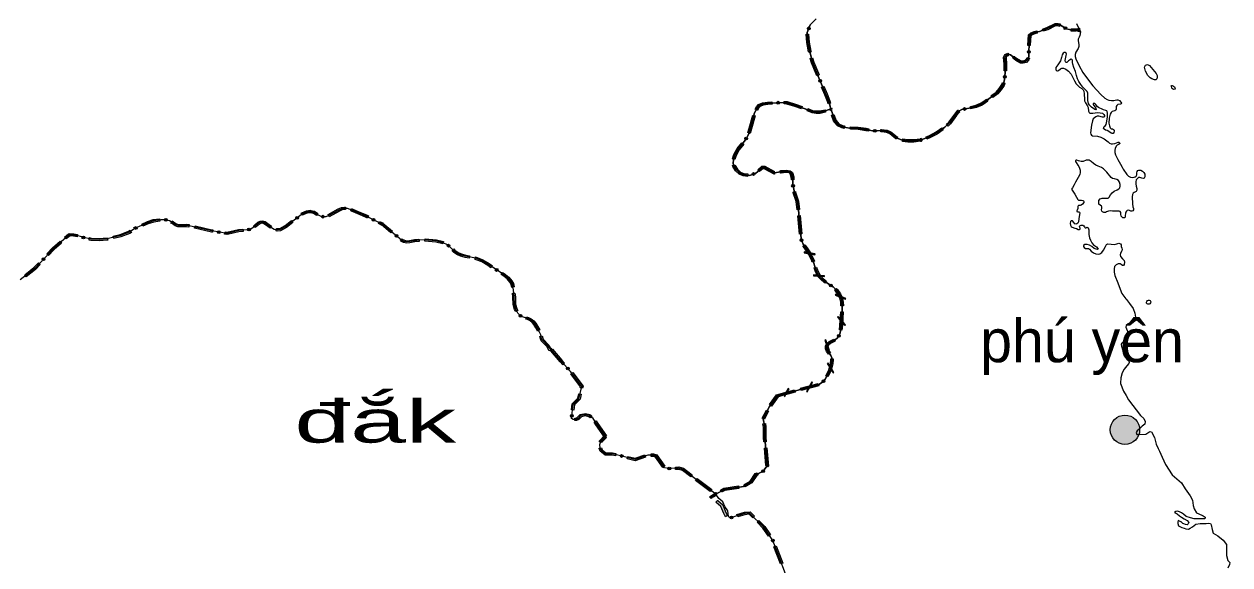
# Model space of a CAD drawing. Header units: metres. Extents: x -835890 to 1024355, y 79891 to 2211954.
# Drawn here: x -39632 to 157476, y 989046 to 1077516 of the extents above; entities that cross this region are included whole.
import ezdxf
from ezdxf.enums import TextEntityAlignment as Align

# ---------------------------------------------------------------- set-up
doc = ezdxf.new("R2010")
doc.units = ezdxf.units.M
doc.header["$LTSCALE"] = 2200
for name, color, linetype, lineweight in [('11', 7, 'Continuous', 13), ('12', 7, 'Continuous', 13), ('13', 7, 'Continuous', 13), ('15', 7, 'Continuous', 13), ('37', 7, 'Continuous', 13), ('8', 7, 'Continuous', 13)]:
    doc.layers.add(name, color=color, linetype=linetype, lineweight=lineweight)
doc.layers.add('3', color=7, linetype='Continuous')

msp = doc.modelspace()

# ---------------------------------------------------------------- hatches: boundary and pattern name
at = {"layer": '37'}
for points in [[(88561, 1076608, 1), (88729, 1077026, 1)], [(124451, 1074006), (124482, 1074971), (124582, 1075733), (124942, 1076113), (125474, 1076312), (125900, 1076419), (125997, 1076031), (125593, 1075930), (125169, 1075770), (124962, 1075552), (124882, 1074938), (124850, 1073993)], [(126835, 1076709), (127549, 1076964), (128889, 1077604), (129381, 1077639), (129755, 1077532), (129646, 1077147), (129339, 1077235), (128993, 1077210), (127703, 1076594), (126970, 1076332)], [(130770, 1076746, 1), (130380, 1076971, 1)], [(131529, 1076767), (132337, 1076740), (132889, 1076825), (132950, 1076430), (132361, 1076339), (131516, 1076367)], [(88586, 1075888), (88697, 1074553), (88994, 1073084), (89025, 1072958), (88637, 1072863), (88604, 1072997), (88300, 1074497), (88187, 1075855)], [(120556, 1069894), (120581, 1070178), (120581, 1070937), (120473, 1072088), (120677, 1072537), (121152, 1072735), (121266, 1072727), (121238, 1072328), (121218, 1072329), (120976, 1072228), (120881, 1072019), (120981, 1070956), (120981, 1070160), (120955, 1069859)], [(124625, 1073225, 1), (124610, 1072775, 1)], [(89264, 1071987), (89438, 1071279), (90209, 1069470), (90315, 1069218), (89946, 1069063), (89840, 1069314), (89057, 1071153), (88876, 1071891)], [(122230, 1072245), (122234, 1072242), (122879, 1071772), (123332, 1071506), (123640, 1071506), (124011, 1071605), (124267, 1071861), (124332, 1072070), (124714, 1071951), (124619, 1071648), (124218, 1071246), (123692, 1071106), (123223, 1071106), (122659, 1071437), (121989, 1071925), (121976, 1071936)], [(90605, 1068011, 1), (90430, 1068426, 1)], [(120688, 1069105, 1), (120649, 1068656, 1)], [(91089, 1067374), (91629, 1066088), (92083, 1064969), (92193, 1064559), (91806, 1064455), (91703, 1064842), (91260, 1065936), (90720, 1067219)], [(118472, 1065828), (119256, 1066400), (119786, 1067002), (120208, 1067621), (120293, 1067950), (120680, 1067851), (120578, 1067454), (120103, 1066756), (119527, 1066103), (118708, 1065505)], [(82635, 1064408), (81919, 1064371), (81179, 1064252), (80671, 1064030), (80413, 1063742), (80234, 1063403), (79880, 1063590), (80083, 1063972), (80431, 1064362), (81065, 1064639), (81877, 1064770), (82615, 1064807)], [(83399, 1064646, 1), (83849, 1064667, 1)], [(87421, 1063649), (86337, 1064039), (85051, 1064444), (84606, 1064482), (84639, 1064880), (85129, 1064839), (86465, 1064418), (87557, 1064025)], [(115052, 1064021), (115949, 1064228), (116696, 1064573), (117068, 1064802), (117665, 1065238), (117901, 1064915), (117291, 1064470), (116886, 1064220), (116079, 1063848), (115142, 1063631)], [(79870, 1062527), (79298, 1060372), (79044, 1059630), (78666, 1059759), (78915, 1060489), (79484, 1062629)], [(91392, 1063121), (90472, 1062905), (89844, 1062905), (89168, 1063018), (88362, 1063309), (88497, 1063685), (89270, 1063406), (89877, 1063305), (90426, 1063305), (91300, 1063511)], [(92754, 1062751), (93101, 1061746), (93558, 1061208), (94153, 1060910), (94498, 1060850), (94429, 1060456), (94026, 1060526), (93306, 1060887), (92747, 1061544), (92376, 1062620)], [(111140, 1061133), (111516, 1061481), (112494, 1062786), (113016, 1063418), (113095, 1063460), (113282, 1063107), (113273, 1063102), (112809, 1062539), (111814, 1061212), (111411, 1060840)], [(114339, 1063667, 1), (113898, 1063579, 1)], [(95459, 1060702), (96738, 1060648), (98038, 1060467), (98467, 1060383), (98391, 1059991), (97972, 1060072), (96702, 1060250), (95442, 1060302)], [(107820, 1059091), (108266, 1059256), (109439, 1059873), (110385, 1060525), (110612, 1060196), (109646, 1059530), (108429, 1058890), (107959, 1058716)], [(78309, 1058600, 1), (78523, 1058996, 1)], [(99642, 1060060, 1), (99192, 1060060, 1)], [(100408, 1060285), (100541, 1060291), (101451, 1060165), (102070, 1059904), (103084, 1059069), (103126, 1059052), (102982, 1058679), (102880, 1058719), (101861, 1059558), (101344, 1059776), (100521, 1059890), (100425, 1059885)], [(104017, 1058723), (104848, 1058615), (105809, 1058615), (106874, 1058754), (106925, 1058357), (105834, 1058215), (104822, 1058215), (103966, 1058326)], [(77996, 1057863), (77285, 1056946), (76758, 1056030), (76537, 1055352), (76157, 1055475), (76391, 1056194), (76952, 1057169), (77680, 1058108)], [(76553, 1054483), (76581, 1054375), (76969, 1053796), (77480, 1053302), (78024, 1053078), (78670, 1053006), (78625, 1052608), (77924, 1052686), (77256, 1052962), (76661, 1053538), (76211, 1054209), (76166, 1054382)], [(79825, 1053063, 1), (79397, 1052924, 1)], [(80302, 1053689), (80978, 1054262), (81457, 1054262), (83031, 1053376), (82972, 1053367), (83037, 1052972), (82958, 1052959), (81352, 1053862), (81125, 1053862), (80561, 1053384)], [(83959, 1053528), (84056, 1053544), (84981, 1053637), (85606, 1053534), (85959, 1053229), (86181, 1052541), (86192, 1052043), (85792, 1052035), (85782, 1052474), (85612, 1052999), (85430, 1053158), (84968, 1053234), (84109, 1053148), (84024, 1053134)], [(86110, 1050825, 1), (86015, 1051265, 1)], [(86470, 1050110), (86486, 1050036), (86972, 1048571), (87134, 1047180), (86737, 1047134), (86579, 1048484), (86099, 1049930), (86079, 1050025)], [(5664, 1046568), (5752, 1046634), (6504, 1046978), (7161, 1047051), (7205, 1046653), (6612, 1046587), (5957, 1046288), (5905, 1046249)], [(7232, 1047046), (7818, 1046900), (8388, 1046545), (8177, 1046205), (7660, 1046527), (7134, 1046658)], [(10066, 1046360), (11723, 1047284), (12264, 1047508), (12754, 1047565), (12880, 1047565), (12880, 1047165), (12777, 1047165), (12365, 1047117), (11898, 1046924), (10261, 1046010)], [(13911, 1047331), (14022, 1047289), (15085, 1046819), (16365, 1046287), (16681, 1046130), (16503, 1045772), (16199, 1045923), (14927, 1046451), (13871, 1046919), (13770, 1046957)], [(-17440, 1045283), (-18433, 1045135), (-19336, 1044822), (-20247, 1044437), (-20403, 1044806), (-19480, 1045196), (-18528, 1045525), (-17499, 1045679)], [(-16696, 1045496, 1), (-16246, 1045486, 1)], [(-12730, 1044309), (-13111, 1044362), (-13522, 1044345), (-14048, 1044327), (-14479, 1044346), (-14922, 1044507), (-15400, 1044820), (-15643, 1044957), (-15447, 1045306), (-15192, 1045162), (-14742, 1044867), (-14400, 1044743), (-14046, 1044727), (-13537, 1044744), (-13092, 1044763), (-12675, 1044705)], [(-1973, 1044640), (-1402, 1045126), (-1070, 1045293), (-664, 1045335), (-249, 1045211), (424, 1044755), (819, 1044446), (571, 1044131), (189, 1044432), (-423, 1044845), (-702, 1044929), (-956, 1044902), (-1180, 1044791), (-1713, 1044335)], [(1617, 1044077), (1744, 1044057), (2147, 1044102), (3020, 1044580), (4066, 1045366), (4306, 1045047), (3237, 1044243), (2269, 1043713), (1734, 1043654), (1554, 1043682)], [(5165, 1045943, 1), (4805, 1045672, 1)], [(9425, 1045990, 1), (8978, 1046044, 1)], [(17689, 1045406, 1), (17286, 1045606, 1)], [(18472, 1045240), (18981, 1044988), (18803, 1044629), (18294, 1044882)], [(20339, 1043349), (18764, 1044655), (19019, 1044962), (20594, 1043657)], [(87225, 1046179), (87496, 1043191), (87098, 1043155), (86827, 1046143)], [(-33005, 1042662), (-32388, 1043202), (-32125, 1042900), (-32742, 1042361)], [(-30949, 1042688), (-31575, 1042802), (-32270, 1042851), (-32242, 1043250), (-31525, 1043199), (-30878, 1043082)], [(-30167, 1042680, 1), (-29735, 1042553, 1)], [(-22102, 1043448), (-22373, 1043282), (-23831, 1042717), (-24975, 1042430), (-25073, 1042818), (-23953, 1043099), (-22551, 1043642), (-22312, 1043789)], [(-21169, 1044048), (-21524, 1043898), (-21680, 1044266), (-21324, 1044416)], [(-8827, 1043461), (-9009, 1043491), (-11767, 1044112), (-11679, 1044503), (-8933, 1043884), (-8762, 1043856)], [(-8030, 1043534, 1), (-7586, 1043462, 1)], [(-6489, 1043080), (-6853, 1043139), (-6788, 1043534), (-6424, 1043475)], [(-6502, 1043472), (-4569, 1043927), (-3875, 1043990), (-3840, 1043591), (-4505, 1043531), (-6411, 1043083)], [(-2653, 1043977, 1), (-3081, 1043839, 1)], [(-2113, 1044540), (-1959, 1044650), (-1727, 1044325), (-1881, 1044215)], [(21063, 1043008, 1), (21410, 1042721, 1)], [(-35930, 1039910), (-34981, 1040931), (-33758, 1042004), (-33495, 1041703), (-34702, 1040643), (-35637, 1039638)], [(-25945, 1042186), (-26015, 1042168), (-27360, 1042050), (-28704, 1042121), (-29020, 1042189), (-28937, 1042580), (-28652, 1042519), (-27367, 1042451), (-26082, 1042564), (-26043, 1042574)], [(24928, 1041956), (24231, 1041880), (23446, 1041738), (22922, 1041680), (22394, 1041762), (21956, 1042021), (21886, 1042078), (22138, 1042388), (22185, 1042350), (22531, 1042145), (22931, 1042084), (23388, 1042134), (24173, 1042276), (24884, 1042354)], [(28813, 1041569), (27691, 1041845), (25885, 1042013), (25922, 1042411), (27758, 1042240), (28909, 1041957)], [(29557, 1041420, 1), (29893, 1041121, 1)], [(33120, 1039227), (32490, 1039330), (31724, 1039533), (31101, 1039817), (30538, 1040230), (30317, 1040445), (30595, 1040732), (30797, 1040536), (31305, 1040164), (31859, 1039911), (32574, 1039722), (33184, 1039622)], [(87508, 1041968, 1), (87421, 1042409, 1)], [(88032, 1041400), (88065, 1041353), (87740, 1041120), (87707, 1041166)], [(88065, 1041353), (88365, 1040934), (88945, 1040100), (89431, 1039129), (89571, 1038709), (89191, 1038582), (89060, 1038975), (88600, 1039896), (88039, 1040703), (87740, 1041120)], [(-36313, 1039208, 1), (-36623, 1038882, 1)], [(36667, 1037669), (36154, 1038000), (35169, 1038598), (34287, 1038979), (34083, 1039029), (34178, 1039417), (34415, 1039359), (35353, 1038955), (36366, 1038339), (36884, 1038006)], [(87892, 1040243), (87866, 1040095), (89637, 1039777), (89664, 1039924)], [(-39535, 1036507), (-38041, 1037686), (-37303, 1038460), (-37014, 1038183), (-37771, 1037390), (-39287, 1036193)], [(37429, 1037420, 1), (37802, 1037169, 1)], [(40071, 1034448), (39967, 1034926), (39775, 1035310), (39341, 1035829), (38614, 1036383), (38334, 1036571), (38557, 1036903), (38847, 1036708), (39619, 1036120), (40112, 1035531), (40348, 1035059), (40462, 1034533)], [(89887, 1037760), (90037, 1037308), (90421, 1036523), (90876, 1036000), (91372, 1035572), (91511, 1035483), (91295, 1035146), (91132, 1035251), (90593, 1035716), (90085, 1036300), (89666, 1037156), (89507, 1037634)], [(89424, 1036476), (89413, 1036326), (91209, 1036202), (91219, 1036351)], [(92430, 1034647, 1), (92054, 1034895, 1)], [(40733, 1030481), (40542, 1030810), (40324, 1031624), (40270, 1032891), (40214, 1033485), (40613, 1033522), (40669, 1032918), (40722, 1031685), (40914, 1030965), (41079, 1030683)], [(93150, 1034277), (93311, 1034115), (93843, 1033407), (94164, 1032650), (94278, 1032043), (94296, 1031446), (93897, 1031434), (93879, 1032000), (93779, 1032534), (93494, 1033206), (93008, 1033853), (92867, 1033995)], [(93033, 1033310), (92977, 1033171), (94646, 1032497), (94702, 1032636)], [(41328, 1029924, 1), (41709, 1029683, 1)], [(44306, 1027302), (44007, 1027841), (43685, 1028364), (43423, 1028708), (43068, 1028967), (42670, 1029166), (42385, 1029250), (42499, 1029634), (42818, 1029539), (43276, 1029310), (43706, 1028997), (44015, 1028591), (44352, 1028043), (44656, 1027496)], [(93447, 1029672), (93334, 1029574), (94518, 1028218), (94631, 1028316)], [(94284, 1030428), (94135, 1028238), (94043, 1027429), (93645, 1027474), (93737, 1028274), (93885, 1030455)], [(46669, 1024184), (46212, 1024044), (45827, 1024771), (44907, 1025719), (44757, 1026019), (44665, 1026436), (45056, 1026522), (45137, 1026153), (45237, 1025953), (46154, 1025009), (46411, 1024523), (46552, 1024566)], [(91430, 1025850), (91288, 1025802), (91858, 1024095), (92000, 1024142)], [(92942, 1025642), (92194, 1025252), (91867, 1024972), (91747, 1024731), (91754, 1024476), (91875, 1024158), (92175, 1023738), (91849, 1023506), (91520, 1023967), (91356, 1024398), (91345, 1024821), (91546, 1025223), (91968, 1025585), (92757, 1025996)], [(93423, 1026331, 1), (93698, 1026687, 1)], [(48424, 1021789), (47994, 1022262), (46445, 1024049), (46747, 1024311), (48293, 1022527), (48720, 1022058)], [(49094, 1021350, 1), (49396, 1021017, 1)], [(92639, 1022752), (92647, 1022593), (92573, 1021957), (92306, 1020833), (91883, 1020025), (91768, 1019811), (91416, 1020000), (91530, 1020212), (91928, 1020974), (92178, 1022027), (92246, 1022605), (92239, 1022731)], [(91795, 1022072), (91667, 1021993), (92611, 1020460), (92739, 1020539)], [(51275, 1018020), (51315, 1018192), (49732, 1020302), (50052, 1020542), (51747, 1018283), (51665, 1017931)], [(90885, 1018915, 1), (91182, 1019253, 1)], [(84592, 1016798), (83617, 1016530), (82530, 1015035), (82206, 1015270), (83376, 1016878), (84486, 1017184)], [(86403, 1017296), (84598, 1016799), (84491, 1017185), (86297, 1017682)], [(90260, 1018357), (87368, 1017561), (87261, 1017947), (90154, 1018742)], [(89271, 1018897), (89140, 1018971), (88251, 1017407), (88381, 1017332)], [(49827, 1014438), (49956, 1015406), (50887, 1016337), (51051, 1017046), (51440, 1016956), (51251, 1016136), (50335, 1015219), (50223, 1014385)], [(49923, 1013644, 1), (49863, 1013198, 1)], [(52927, 1013092), (52675, 1013281), (52142, 1013414), (51475, 1013281), (51033, 1012839), (50654, 1012649), (50380, 1012649), (50380, 1013049), (50560, 1013049), (50797, 1013168), (51278, 1013649), (52152, 1013824), (52850, 1013649), (53167, 1013412)], [(82056, 1014191), (81379, 1012876), (81023, 1013059), (81701, 1014374)], [(55247, 1009935), (53829, 1011967), (53537, 1012405), (53870, 1012627), (54159, 1012192), (55575, 1010164)], [(81299, 1009153), (81237, 1009888), (81237, 1011592), (81145, 1012125), (81539, 1012193), (81637, 1011627), (81637, 1009905), (81698, 1009187)], [(54401, 1009190), (54448, 1009357), (55269, 1010190), (55554, 1009909), (54805, 1009149), (54785, 1009080)], [(57030, 1006887), (56509, 1007006), (55333, 1007006), (54531, 1007647), (54360, 1008074), (54354, 1008132), (54751, 1008176), (54752, 1008173), (54863, 1007894), (55473, 1007406), (56554, 1007406), (57118, 1007277)], [(81623, 1005318), (81622, 1005317), (81383, 1008157), (81782, 1008190), (82034, 1005200), (81944, 1005079)], [(57830, 1006910, 1), (58269, 1006811, 1)], [(61950, 1006646), (60280, 1006079), (58968, 1006418), (59068, 1006805), (60264, 1006496), (61822, 1007025)], [(64765, 1004982), (63571, 1006680), (63172, 1006794), (62860, 1006794), (62860, 1007194), (63228, 1007194), (63817, 1007025), (65092, 1005212)], [(65611, 1004799, 1), (66061, 1004819, 1)], [(69338, 1003464), (67978, 1004482), (67339, 1004674), (66844, 1004652), (66826, 1005052), (67389, 1005077), (68161, 1004845), (69578, 1003785)], [(78046, 1002162), (79067, 1002745), (79885, 1003972), (80218, 1004128), (80387, 1003766), (80155, 1003657), (79347, 1002445), (78245, 1001815)], [(81322, 1004576, 1), (81054, 1004215, 1)], [(72541, 1001068), (70139, 1002865), (70378, 1003186), (72781, 1001389)], [(74192, 1001266), (74757, 1001586), (77151, 1001961), (77213, 1001566), (74891, 1001202), (74389, 1000918)], [(72669, 999931), (72396, 1000156), (73355, 1000793), (73576, 1000460), (73067, 1000121), (72923, 1000240)], [(75008, 996921), (74726, 997429), (74259, 998627), (73491, 999255), (73442, 999296), (73696, 999605), (73745, 999564), (74593, 998870), (75089, 997600), (75358, 997116)], [(79489, 996730), (78896, 997324), (78198, 997263), (77018, 996910), (76903, 997293), (78122, 997658), (79047, 997739), (79772, 997013)], [(75776, 996820, 1), (76226, 996820, 1)], [(82053, 993732), (81145, 995073), (80196, 996023), (80479, 996306), (81455, 995329), (82384, 993957)], [(82653, 993203, 1), (82905, 992830, 1)], [(84002, 989203), (82945, 992011), (83320, 992152), (84377, 989344)]]:
    msp.add_hatch(color=256, dxfattribs=at).paths.add_polyline_path(points)
at = {"layer": '8'}
msp.add_hatch(color=256, dxfattribs=at).paths.add_polyline_path([(142724, 1011149, 1), (137924, 1011149, 1)])

# ---------------------------------------------------------------- linework, layer by layer
at = {"layer": '11'}
msp.add_lwpolyline([(132380, 1077628), (133040, 1076277), (131920, 1076554), (131452, 1076570), (130765, 1076749), (129778, 1077317), (129360, 1077437), (128941, 1077407), (127626, 1076779), (126371, 1076330), (125534, 1076121), (125056, 1075942), (124772, 1075642), (124682, 1074955), (124592, 1072233), (124443, 1071754), (124114, 1071425), (123666, 1071306), (123277, 1071306), (122769, 1071605), (122111, 1072083), (121603, 1072502), (121185, 1072532), (120826, 1072382), (120677, 1072053), (120781, 1070947), (120781, 1070169), (120632, 1068464), (120393, 1067537), (119944, 1066879), (119391, 1066251), (117180, 1064636), (116791, 1064397), (116014, 1064038), (114848, 1063769), (113653, 1063530), (113145, 1063260), (112651, 1062662), (111665, 1061346), (110888, 1060628), (109543, 1059701), (108347, 1059073), (106972, 1058565), (105821, 1058415), (104835, 1058415), (103909, 1058535), (102982, 1058894), (101966, 1059731), (101398, 1059970), (100531, 1060090), (99814, 1060060), (99081, 1060060), (98005, 1060270), (96720, 1060449), (95285, 1060509), (94090, 1060718), (93432, 1061047), (92924, 1061645), (92222, 1063679), (91893, 1064905), (91444, 1066012), (90025, 1069392), (89248, 1071216), (88799, 1073040), (88498, 1074525), (88366, 1076121), (88868, 1077372), (89825, 1078383)], dxfattribs=at)
msp.add_lwpolyline([(143673, 1069811), (143510, 1070464), (143673, 1070791), (143999, 1070889), (144325, 1070758), (144879, 1070105), (145401, 1069419), (145564, 1069092), (145597, 1068732), (145531, 1068536), (145368, 1068406), (145173, 1068406), (144725, 1068572), (144422, 1068739), (144064, 1069125)], close=True, dxfattribs=at)
at = {"layer": '12'}
for points in [[(89825, 1078383), (88868, 1077372), (88366, 1076121), (88498, 1074525), (88799, 1073040), (89248, 1071216), (90025, 1069392), (91444, 1066012), (91893, 1064905), (92222, 1063679), (91359, 1063319), (90449, 1063105), (89861, 1063105), (89219, 1063212), (87738, 1063747), (86401, 1064229), (85090, 1064642), (84448, 1064695), (83307, 1064642), (81898, 1064571), (81122, 1064446), (80551, 1064196), (80248, 1063857), (79784, 1062982), (79107, 1060430), (78777, 1059467)], [(78777, 1059467), (78295, 1058575), (77118, 1057058), (76574, 1056112), (76307, 1055291), (76271, 1054774), (76396, 1054292), (76815, 1053667), (77368, 1053132), (77974, 1052882), (78937, 1052775), (79903, 1053088), (81051, 1054062), (81405, 1054062), (82995, 1053168), (84082, 1053346), (84974, 1053435), (85518, 1053346), (85786, 1053114), (85982, 1052507), (86007, 1051303), (86292, 1049983), (86775, 1048528), (86936, 1047154), (87319, 1042925), (87471, 1042157), (87703, 1041515), (87902, 1041237), (88202, 1040819), (88773, 1039998), (89245, 1039052), (89852, 1037232), (90253, 1036411), (90735, 1035858), (91252, 1035412), (92001, 1034930), (92625, 1034519), (93160, 1033984), (93668, 1033306), (93971, 1032592), (94078, 1032021), (94114, 1030879), (93936, 1028256), (93793, 1027007), (93615, 1026578), (93312, 1026186), (92937, 1025865), (92081, 1025419), (91706, 1025097), (91546, 1024776), (91555, 1024437), (91698, 1024062), (92233, 1023313), (92429, 1022938), (92447, 1022599), (92375, 1021992), (92117, 1020904), (91706, 1020119), (91332, 1019423), (90940, 1018976), (90415, 1018607), (85539, 1017266), (84503, 1016981), (83539, 1016716), (83496, 1016704), (82226, 1014957), (81201, 1012967), (81437, 1011609), (81437, 1009897), (81828, 1005258), (81149, 1004343), (80020, 1003815), (79207, 1002595), (77967, 1001887), (74824, 1001394), (73466, 1000626), (68069, 1004663), (67364, 1004875), (65741, 1004805), (65035, 1004946), (63694, 1006852), (63200, 1006994), (62354, 1006994), (60272, 1006288), (58084, 1006852), (56532, 1007206), (55403, 1007206), (54697, 1007770), (54556, 1008123), (54486, 1008759), (54627, 1009253), (55411, 1010049), (53994, 1012080), (53378, 1013003), (52762, 1013465), (52147, 1013619), (51377, 1013465), (50915, 1013003), (50607, 1012849), (50145, 1012849), (49837, 1013003)], [(49837, 1013003), (50145, 1015313), (51069, 1016236), (51531, 1018238), (49683, 1020701), (48144, 1022395), (47009, 1023704), (45612, 1025316), (45200, 1025704), (45072, 1025836), (44947, 1026086), (44822, 1026657), (44626, 1027139), (44180, 1027942), (43850, 1028478), (43564, 1028853), (43172, 1029138), (42744, 1029352), (41781, 1029638), (41442, 1029852), (41103, 1030245), (40728, 1030887), (40523, 1031655), (40470, 1032904), (40363, 1034047), (40157, 1034993), (39943, 1035421), (39480, 1035974), (38730, 1036545), (37535, 1037349), (36260, 1038170), (35261, 1038776), (34351, 1039169), (33620, 1039348), (32532, 1039526), (31792, 1039722), (31203, 1039990), (30668, 1040383), (30079, 1040954), (29580, 1041400), (28884, 1041757), (27725, 1042043), (25807, 1042221), (25022, 1042168), (24202, 1042078), (23417, 1041936), (22926, 1041882), (22463, 1041953), (22070, 1042185), (21410, 1042721), (18892, 1044809), (16282, 1046105), (15006, 1046635), (13947, 1047104), (13252, 1047365), (12766, 1047365), (12314, 1047313), (11811, 1047104), (10083, 1046140), (9701, 1046001), (9336, 1046001), (8902, 1046053), (8381, 1046314), (7739, 1046713), (7183, 1046852), (6558, 1046783), (5855, 1046461), (3128, 1044411), (2208, 1043907), (1739, 1043855), (1244, 1043933), (793, 1044211), (307, 1044594), (-336, 1045028), (-683, 1045132), (-1013, 1045097), (-1291, 1044958), (-1843, 1044488), (-2479, 1044033), (-2991, 1043868), (-4537, 1043729), (-6456, 1043277), (-8971, 1043688), (-12459, 1044473), (-13101, 1044562), (-13530, 1044545), (-14047, 1044527), (-14439, 1044545), (-14832, 1044687), (-15296, 1044991), (-15867, 1045312), (-16456, 1045491), (-17285, 1045509), (-18480, 1045330), (-19408, 1045009), (-21602, 1044082), (-21747, 1043901), (-22462, 1043462), (-23892, 1042908), (-26048, 1042366), (-27363, 1042251)], [(-27363, 1042251), (-28678, 1042320), (-29647, 1042528), (-30788, 1042862), (-31550, 1043001), (-32256, 1043051), (-33563, 1041909), (-34841, 1040787), (-36250, 1039273), (-37906, 1037538), (-40292, 1035655)]]:
    msp.add_lwpolyline(points, dxfattribs=at)
at = {"layer": '13'}
for points in [[(117180, 1064636), (119391, 1066251), (119944, 1066879), (120393, 1067537), (120632, 1068464), (120781, 1070169), (120781, 1070947), (120677, 1072053), (120826, 1072382), (121185, 1072532), (121603, 1072502), (122111, 1072083), (122769, 1071605), (123277, 1071306), (123666, 1071306), (124114, 1071425), (124443, 1071754), (124592, 1072233), (124682, 1074955), (124772, 1075642), (125056, 1075942), (125534, 1076121), (126371, 1076330), (127626, 1076779), (128941, 1077407), (129360, 1077437), (129778, 1077317), (130765, 1076749), (131452, 1076570), (131920, 1076554), (133040, 1076277), (132941, 1075628), (132825, 1075396), (132697, 1075031), (132664, 1074805), (132702, 1074483), (132788, 1074106), (132777, 1073827), (132659, 1073548), (132283, 1072914), (132160, 1072527), (132160, 1072226), (132278, 1071850), (132852, 1070700), (133464, 1069604), (134351, 1068325), (135049, 1067433), (136375, 1065982), (137041, 1065380), (137406, 1065165), (137685, 1065058), (138126, 1065004), (138502, 1065004), (138727, 1065069), (138985, 1065144), (139168, 1065144), (139436, 1065015), (139662, 1064768), (139758, 1064563), (139726, 1064445), (139597, 1064402), (139178, 1064338), (138996, 1064209), (138894, 1064026), (138872, 1063596), (138818, 1063457), (138679, 1063349), (138475, 1063285), (138249, 1063220), (138056, 1063070), (137884, 1062758), (137728, 1062102), (137707, 1061307), (137782, 1060856), (137922, 1060523), (138072, 1060405), (138287, 1060362), (138448, 1060286), (138534, 1060168), (138534, 1059985), (138502, 1059760), (138394, 1059631), (138233, 1059599), (138056, 1059652), (137712, 1059942), (137422, 1060093), (137164, 1060179), (136939, 1060329), (136842, 1060458), (136853, 1060598), (136939, 1060759), (137132, 1060931), (137240, 1061092), (137309, 1061382), (137449, 1062274), (137481, 1062962), (137438, 1063199), (137352, 1063317), (137191, 1063381), (136821, 1063489), (136488, 1063672)], [(136488, 1063672), (136241, 1063757), (135994, 1063865), (135800, 1064026), (135575, 1064359), (135392, 1064520), (135242, 1064553), (135145, 1064520), (135145, 1064370), (135242, 1064177), (135543, 1063768), (135618, 1063618), (135618, 1063521), (135564, 1063489), (135403, 1063521), (134845, 1063908), (134512, 1064273), (134372, 1064553), (134281, 1065026), (134270, 1065961), (134249, 1066218), (134163, 1066466), (133948, 1066734), (133443, 1067196), (133094, 1067616), (132793, 1068131), (132578, 1068561), (132407, 1069109), (132240, 1069754), (131993, 1070410), (131789, 1070947), (131735, 1071259), (131725, 1071624), (131639, 1071742), (131520, 1071774), (131263, 1071635), (131069, 1071527), (130919, 1071345), (130822, 1071259), (130715, 1071259), (130608, 1071355), (130575, 1071538), (130586, 1071807), (130726, 1072355), (130758, 1072613), (130715, 1072763), (130565, 1072860), (130382, 1072871), (130221, 1072774), (130060, 1072473), (129936, 1072032), (129764, 1071517), (129367, 1070829), (129045, 1070399), (129002, 1070195), (129034, 1070023), (129163, 1069883), (129303, 1069862), (129474, 1069948), (129775, 1070205), (130001, 1070281), (130301, 1070281), (130672, 1070141), (131091, 1069840), (131520, 1069346), (132095, 1068250), (132353, 1067755), (132600, 1067454), (132890, 1067196), (133287, 1066981), (133481, 1066788), (133599, 1066541), (133669, 1066100), (133690, 1065176), (133733, 1064950), (133883, 1064617), (134173, 1064198), (134308, 1063854), (134383, 1063252), (134447, 1063059), (134576, 1062962), (134780, 1062941), (135092, 1062941), (135833, 1063037), (136284, 1063016), (136627, 1062919), (136858, 1062747), (136955, 1062575), (136955, 1062403), (136858, 1062296), (136654, 1062285), (136042, 1062457), (135784, 1062446), (135559, 1062339), (135333, 1062188), (135140, 1062017), (135000, 1061694), (134834, 1060996), (134694, 1059749), (134726, 1059502), (134834, 1059351)], [(91706, 1020119), (92117, 1020904), (92375, 1021992), (92447, 1022599), (92429, 1022938), (92233, 1023313), (91698, 1024062), (91555, 1024437), (91546, 1024776), (91706, 1025097), (92081, 1025419), (92937, 1025865), (93312, 1026186), (93615, 1026578), (93793, 1027007), (93936, 1028256), (94114, 1030879), (94078, 1032021), (93971, 1032592), (93668, 1033306), (93160, 1033984), (92625, 1034519), (92001, 1034930), (91252, 1035412), (90735, 1035858), (90253, 1036411), (89852, 1037232), (89245, 1039052), (88773, 1039998), (88202, 1040819), (87902, 1041237), (87703, 1041515), (87471, 1042157), (87319, 1042925), (86936, 1047154), (86775, 1048528), (86292, 1049983), (86007, 1051303), (85982, 1052507), (85786, 1053114), (85518, 1053346), (84974, 1053435), (84082, 1053346), (82995, 1053168), (81405, 1054062), (81051, 1054062), (79903, 1053088), (78937, 1052775), (77974, 1052882), (77368, 1053132), (76815, 1053667), (76396, 1054292), (76271, 1054774), (76307, 1055291), (76574, 1056112), (77118, 1057058), (78295, 1058575), (78777, 1059467), (79107, 1060430), (79784, 1062982), (80248, 1063857), (80551, 1064196), (81122, 1064446), (81898, 1064571), (83307, 1064642), (84448, 1064695), (85090, 1064642), (86401, 1064229), (87738, 1063747), (89219, 1063212), (89861, 1063105), (90449, 1063105), (91359, 1063319), (92222, 1063679), (92924, 1061645), (93432, 1061047), (94090, 1060718), (95285, 1060509), (96720, 1060449), (98005, 1060270), (99081, 1060060), (99814, 1060060), (100531, 1060090), (101398, 1059970), (101966, 1059731), (102982, 1058894), (103909, 1058535), (104835, 1058415), (105821, 1058415), (106972, 1058565), (108347, 1059073), (109543, 1059701), (110888, 1060628), (111665, 1061346), (112651, 1062662), (113145, 1063260), (113653, 1063530), (114848, 1063769), (116014, 1064038), (116791, 1064397), (117180, 1064636)], [(134834, 1059351), (135033, 1059255), (135827, 1059158), (136386, 1059018), (136912, 1058771), (137567, 1058244), (137820, 1058019), (138088, 1057922), (138314, 1057922), (138679, 1057976), (139205, 1058201), (139344, 1058210), (139528, 1057999), (139286, 1057836), (139049, 1057707), (138867, 1057524), (138716, 1057191), (138663, 1056869), (138690, 1056514), (138786, 1056127), (139151, 1055343), (139597, 1054623), (139855, 1054107), (140048, 1053763), (140650, 1052903), (140924, 1052613), (141246, 1052474), (141557, 1052441), (141804, 1052452), (142019, 1052549), (142169, 1052656), (142255, 1052882), (142288, 1053204), (142309, 1053419), (142406, 1053570), (142610, 1053645), (142900, 1053613), (143190, 1053430), (143426, 1053215), (143576, 1052979), (143592, 1052731), (143571, 1052527), (143442, 1052334), (143302, 1052280), (143098, 1052302), (142765, 1052420), (142561, 1052398), (142357, 1052269), (142164, 1052033), (142078, 1051732), (142078, 1051399), (142169, 1051023), (142288, 1050604), (142288, 1050335), (142148, 1050141), (141836, 1049991), (141643, 1049841), (141536, 1049658), (141477, 1049250), (141530, 1048100), (141638, 1047648), (141724, 1047347), (141713, 1047111), (141611, 1046950), (141471, 1046896), (141310, 1046907), (141085, 1047025), (140870, 1047057), (140698, 1047036), (140558, 1046928), (140440, 1046756), (140397, 1046574), (140376, 1046133), (140354, 1045950), (140268, 1045832), (140129, 1045800), (139968, 1045821), (139850, 1045907), (139731, 1046101), (139645, 1046402), (139624, 1046703), (139549, 1046832), (139398, 1046907), (139060, 1046928), (138598, 1046896), (138298, 1046917), (137889, 1046960), (137642, 1046939), (137331, 1046810), (137148, 1046703), (136891, 1046692), (136665, 1046778), (136525, 1046928), (136493, 1047111), (136547, 1047423), (136558, 1047627), (136499, 1047756), (136252, 1047874), (136080, 1048057), (136026, 1048315), (136069, 1048648)], [(136069, 1048648), (136295, 1048916), (136584, 1049013), (137336, 1049013), (137562, 1049013), (137755, 1049196), (137943, 1049561), (138212, 1049905), (138566, 1050206), (139039, 1050399), (139296, 1050561), (139479, 1050743), (139554, 1051023), (139560, 1051302), (139452, 1051635), (139248, 1051904), (138990, 1052108), (138593, 1052226), (138314, 1052280), (138088, 1052431), (137385, 1053301), (136815, 1053849), (136493, 1054064), (135956, 1054268), (135580, 1054419), (135172, 1054687), (134780, 1055020), (134469, 1055235), (134243, 1055278), (133985, 1055235), (133481, 1055053), (133148, 1055053), (132740, 1055149), (132471, 1055268), (132331, 1055246), (132256, 1055182), (132229, 1055053), (132326, 1054849), (132637, 1054440), (132809, 1054193), (132906, 1053924), (132992, 1053634), (132987, 1053256), (132922, 1052923), (132686, 1052440), (132245, 1051677), (132020, 1051205), (131762, 1050743), (131585, 1050496), (132133, 1049668), (132412, 1049228), (132616, 1048841), (132745, 1048723), (132895, 1048690), (133196, 1048701), (133411, 1048680), (133540, 1048615), (133615, 1048497), (133588, 1048304), (133373, 1048035), (133158, 1047895), (133008, 1047852), (132750, 1047852), (132654, 1047809), (132621, 1047702), (132611, 1047347), (132536, 1047100), (132460, 1046950), (132482, 1046842), (132600, 1046821), (132793, 1046821), (132911, 1046735), (132944, 1046617), (132895, 1046359), (132766, 1045671), (132756, 1045166), (132627, 1044951), (132455, 1044833), (132294, 1044801), (132154, 1044844), (131961, 1045037), (131768, 1045306), (131639, 1045349), (131553, 1045338), (131446, 1045209), (131381, 1044908), (131413, 1044629), (131542, 1044425), (131719, 1044285), (132138, 1044156), (132396, 1044092), (132697, 1043909), (132868, 1043909), (132976, 1043974), (132987, 1044156), (132911, 1044328), (132944, 1044489), (133019, 1044575), (133191, 1044618), (133427, 1044608), (133577, 1044522)], [(133577, 1044522), (133685, 1044339), (133738, 1044242), (133813, 1044199), (133910, 1044210), (134071, 1044285), (134200, 1044264), (134297, 1044199), (134372, 1044049), (134415, 1043834), (134415, 1043555), (134431, 1043102), (134517, 1042565), (134678, 1042146), (134925, 1041727), (135204, 1041416), (135655, 1041061), (135913, 1040825), (135934, 1040739), (135913, 1040664), (135827, 1040643), (135601, 1040686), (135301, 1040814), (134925, 1041115), (134549, 1041362), (134173, 1041459), (133765, 1041437), (133572, 1041319), (133529, 1041158), (133668, 1040954), (133883, 1040814), (134345, 1040804), (134549, 1040686), (134785, 1040385), (135172, 1040106), (135569, 1039955), (135918, 1039890), (136197, 1039912), (136519, 1040170), (136820, 1040556), (137121, 1041136), (137314, 1041459), (137507, 1041545), (138065, 1041523), (138559, 1041480), (139010, 1041588), (139332, 1041674), (139568, 1041588), (139697, 1041394), (139697, 1041115), (139826, 1040879), (139890, 1040664), (139826, 1040427), (139579, 1040062), (139515, 1039761), (139601, 1039504), (139901, 1039138), (140180, 1038816), (140266, 1038558), (140202, 1038193), (140073, 1038043), (139901, 1038043), (139686, 1038215), (139515, 1038322), (139236, 1038300), (138892, 1038129), (138634, 1037849), (138570, 1037463), (138570, 1036925), (138667, 1036388), (139139, 1035164), (139355, 1034579), (139786, 1033451), (140473, 1032579), (140578, 1032457), (141082, 1031812), (141662, 1031017), (141941, 1030222), (142048, 1029578), (142005, 1029191), (141705, 1028911), (140846, 1028460), (140545, 1028224), (140492, 1027945), (140964, 1026720), (140964, 1026484), (140814, 1026226), (140513, 1026075), (140277, 1025904), (140127, 1025646), (139762, 1025259), (139697, 1025087), (139740, 1024829), (139944, 1024292), (140051, 1023712), (140180, 1023239), (140395, 1022960), (140653, 1022702), (140932, 1022423), (141018, 1022165), (140953, 1021972)], [(140953, 1021972), (140610, 1021585), (140180, 1021069), (139890, 1020446), (139654, 1019630), (139611, 1018771), (139615, 1018732), (140074, 1017464), (140507, 1016732), (140923, 1016028), (142891, 1013471), (143428, 1013022), (143607, 1012529), (143562, 1012080), (143160, 1011766), (142623, 1011273), (142309, 1010959), (142131, 1010690), (142265, 1010376), (142399, 1010376), (143741, 1010421), (144233, 1010735), (144457, 1010869), (144681, 1010824), (145150, 1009882), (145419, 1008806), (145777, 1008088), (145956, 1007639), (146179, 1007146), (146403, 1006653), (146940, 1005486), (148036, 1003782), (149557, 1002481), (150183, 1001494), (150989, 1000328), (151391, 999655), (151481, 998758), (151615, 998219), (152018, 997591), (152868, 997188), (153091, 997098), (153449, 996874), (153405, 996605), (153181, 996560), (152912, 996560), (152823, 996605), (152644, 996605), (152420, 996605), (151660, 996605), (151033, 996739), (150318, 996963), (149870, 997322), (149557, 997547), (149244, 997726), (148886, 997816), (148618, 997771), (148416, 997636), (148864, 997412), (149266, 997098), (149579, 996874), (150027, 996560), (150519, 996291), (150743, 995977), (150653, 995752), (150474, 995618), (150206, 995663), (149937, 995752), (149803, 995842), (149490, 996066), (149445, 996111), (149043, 996291), (148953, 996111), (148953, 995797), (149087, 995438), (149624, 995169), (150027, 995035), (150295, 994945), (150698, 994900), (150966, 995079), (151369, 995259), (151906, 995707), (152622, 995842), (153114, 995797), (153606, 995797), (154009, 995887), (154322, 995797), (154411, 995618), (154590, 994855), (154769, 994227), (155485, 993823), (156402, 993106), (156939, 992388), (156939, 991401), (156939, 990594), (157163, 989741), (157476, 989427), (157431, 989113), (157118, 988530)], [(84829, 987575), (82782, 993012), (81300, 995201), (78972, 997532), (78160, 997461), (76024, 996820), (75671, 996820), (75519, 996966), (75385, 997879), (74914, 998591), (74561, 999367), (73926, 999932), (73466, 1000626), (74824, 1001394), (77967, 1001887), (79207, 1002595), (80020, 1003815), (81149, 1004343), (81828, 1005258), (81437, 1009897), (81437, 1011609), (81201, 1012967), (82226, 1014957), (83496, 1016704), (83539, 1016716), (84503, 1016981), (85539, 1017266), (90415, 1018607), (90940, 1018976), (91332, 1019423), (91706, 1020119)]]:
    msp.add_lwpolyline(points, dxfattribs=at)
for points in [[(147895, 1067422), (147966, 1067457), (148037, 1067457), (148155, 1067434), (148273, 1067375), (148403, 1067245), (148498, 1067091), (148510, 1066973), (148510, 1066878), (148285, 1066831), (148108, 1066902), (148013, 1067008), (147966, 1067103), (147919, 1067292)], [(143857, 1031848), (143830, 1031957), (143843, 1032038), (143890, 1032153), (144019, 1032295), (144148, 1032376), (144290, 1032376), (144418, 1032322), (144513, 1032207), (144547, 1032058), (144520, 1031916), (144412, 1031774), (144263, 1031699), (144066, 1031699), (143951, 1031740)]]:
    msp.add_lwpolyline(points, close=True, dxfattribs=at)
at = {"layer": '15'}
for points in [[(40363, 1034047), (40157, 1034993), (39943, 1035421), (39480, 1035974), (38730, 1036545), (37535, 1037349), (36260, 1038170), (35261, 1038776), (34351, 1039169), (33620, 1039348), (32532, 1039526), (31792, 1039722), (31203, 1039990), (30668, 1040383), (30079, 1040954), (29580, 1041400), (28884, 1041757), (27725, 1042043), (25807, 1042221), (25022, 1042168), (24202, 1042078), (23417, 1041936), (22926, 1041882), (22463, 1041953), (22070, 1042185), (21410, 1042721), (18892, 1044809), (16282, 1046105), (15006, 1046635), (13947, 1047104), (13252, 1047365), (12766, 1047365), (12314, 1047313), (11811, 1047104), (10083, 1046140), (9701, 1046001), (9336, 1046001), (8902, 1046053), (8381, 1046314), (7739, 1046713), (7183, 1046852), (6558, 1046783), (5855, 1046461), (3128, 1044411), (2208, 1043907), (1739, 1043855), (1244, 1043933), (793, 1044211), (307, 1044594), (-336, 1045028), (-683, 1045132), (-1013, 1045097), (-1291, 1044958), (-1843, 1044488), (-2479, 1044033), (-2991, 1043868), (-4537, 1043729), (-6456, 1043277), (-8971, 1043688), (-12459, 1044473), (-13101, 1044562), (-13530, 1044545), (-14047, 1044527), (-14439, 1044545), (-14832, 1044687), (-15296, 1044991), (-15867, 1045312), (-16456, 1045491), (-17285, 1045509), (-18480, 1045330), (-19408, 1045009), (-21602, 1044082), (-21747, 1043901), (-22462, 1043462), (-23892, 1042908), (-26048, 1042366), (-27363, 1042251), (-28678, 1042320), (-29647, 1042528), (-30788, 1042862), (-31550, 1043001), (-32256, 1043051), (-33563, 1041909), (-34841, 1040787), (-36250, 1039273), (-37906, 1037538), (-40292, 1035655)], [(84829, 987575), (82782, 993012), (81300, 995201), (78972, 997532), (78160, 997461), (76024, 996820), (75671, 996820), (75519, 996966), (75385, 997879), (74914, 998591), (74561, 999367), (73926, 999932), (73466, 1000626), (68069, 1004663), (67364, 1004875), (65741, 1004805), (65035, 1004946), (63694, 1006852), (63200, 1006994), (62354, 1006994), (60272, 1006288), (58084, 1006852), (56532, 1007206), (55403, 1007206), (54697, 1007770), (54556, 1008123), (54486, 1008759), (54627, 1009253), (55411, 1010049), (53994, 1012080), (53378, 1013003), (52762, 1013465), (52147, 1013619), (51377, 1013465), (50915, 1013003), (50607, 1012849), (50145, 1012849), (49837, 1013003), (50145, 1015313), (51069, 1016236), (51531, 1018238), (49683, 1020701), (48144, 1022395), (47009, 1023704), (45612, 1025316), (45200, 1025704), (45072, 1025836), (44947, 1026086), (44822, 1026657), (44626, 1027139), (44180, 1027942), (43850, 1028478), (43564, 1028853), (43172, 1029138), (42744, 1029352), (41781, 1029638), (41442, 1029852), (41103, 1030245), (40728, 1030887), (40523, 1031655), (40470, 1032904), (40363, 1034047)]]:
    msp.add_lwpolyline(points, dxfattribs=at)
at = {"layer": '37'}
for points in [[(124451, 1074006), (124482, 1074971), (124582, 1075733), (124942, 1076113), (125474, 1076312), (125900, 1076419), (125997, 1076031), (125593, 1075930), (125169, 1075770), (124962, 1075552), (124882, 1074938), (124850, 1073993)], [(126835, 1076709), (127549, 1076964), (128889, 1077604), (129381, 1077639), (129755, 1077532), (129646, 1077147), (129339, 1077235), (128993, 1077210), (127703, 1076594), (126970, 1076332)], [(131529, 1076767), (132337, 1076740), (132889, 1076825), (132950, 1076430), (132361, 1076339), (131516, 1076367)], [(88586, 1075888), (88697, 1074553), (88994, 1073084), (89025, 1072958), (88637, 1072863), (88604, 1072997), (88300, 1074497), (88187, 1075855)], [(120556, 1069894), (120581, 1070178), (120581, 1070937), (120473, 1072088), (120677, 1072537), (121152, 1072735), (121266, 1072727), (121238, 1072328), (121218, 1072329), (120976, 1072228), (120881, 1072019), (120981, 1070956), (120981, 1070160), (120955, 1069859)], [(89264, 1071987), (89438, 1071279), (90209, 1069470), (90315, 1069218), (89946, 1069063), (89840, 1069314), (89057, 1071153), (88876, 1071891)], [(122230, 1072245), (122234, 1072242), (122879, 1071772), (123332, 1071506), (123640, 1071506), (124011, 1071605), (124267, 1071861), (124332, 1072070), (124714, 1071951), (124619, 1071648), (124218, 1071246), (123692, 1071106), (123223, 1071106), (122659, 1071437), (121989, 1071925), (121976, 1071936)], [(91089, 1067374), (91629, 1066088), (92083, 1064969), (92193, 1064559), (91806, 1064455), (91703, 1064842), (91260, 1065936), (90720, 1067219)], [(118472, 1065828), (119256, 1066400), (119786, 1067002), (120208, 1067621), (120293, 1067950), (120680, 1067851), (120578, 1067454), (120103, 1066756), (119527, 1066103), (118708, 1065505)], [(82635, 1064408), (81919, 1064371), (81179, 1064252), (80671, 1064030), (80413, 1063742), (80234, 1063403), (79880, 1063590), (80083, 1063972), (80431, 1064362), (81065, 1064639), (81877, 1064770), (82615, 1064807)], [(87421, 1063649), (86337, 1064039), (85051, 1064444), (84606, 1064482), (84639, 1064880), (85129, 1064839), (86465, 1064418), (87557, 1064025)], [(115052, 1064021), (115949, 1064228), (116696, 1064573), (117068, 1064802), (117665, 1065238), (117901, 1064915), (117291, 1064470), (116886, 1064220), (116079, 1063848), (115142, 1063631)], [(79870, 1062527), (79298, 1060372), (79044, 1059630), (78666, 1059759), (78915, 1060489), (79484, 1062629)], [(91392, 1063121), (90472, 1062905), (89844, 1062905), (89168, 1063018), (88362, 1063309), (88497, 1063685), (89270, 1063406), (89877, 1063305), (90426, 1063305), (91300, 1063511)], [(92754, 1062751), (93101, 1061746), (93558, 1061208), (94153, 1060910), (94498, 1060850), (94429, 1060456), (94026, 1060526), (93306, 1060887), (92747, 1061544), (92376, 1062620)], [(111140, 1061133), (111516, 1061481), (112494, 1062786), (113016, 1063418), (113095, 1063460), (113282, 1063107), (113273, 1063102), (112809, 1062539), (111814, 1061212), (111411, 1060840)], [(95459, 1060702), (96738, 1060648), (98038, 1060467), (98467, 1060383), (98391, 1059991), (97972, 1060072), (96702, 1060250), (95442, 1060302)], [(107820, 1059091), (108266, 1059256), (109439, 1059873), (110385, 1060525), (110612, 1060196), (109646, 1059530), (108429, 1058890), (107959, 1058716)], [(100408, 1060285), (100541, 1060291), (101451, 1060165), (102070, 1059904), (103084, 1059069), (103126, 1059052), (102982, 1058679), (102880, 1058719), (101861, 1059558), (101344, 1059776), (100521, 1059890), (100425, 1059885)], [(104017, 1058723), (104848, 1058615), (105809, 1058615), (106874, 1058754), (106925, 1058357), (105834, 1058215), (104822, 1058215), (103966, 1058326)], [(77996, 1057863), (77285, 1056946), (76758, 1056030), (76537, 1055352), (76157, 1055475), (76391, 1056194), (76952, 1057169), (77680, 1058108)], [(76553, 1054483), (76581, 1054375), (76969, 1053796), (77480, 1053302), (78024, 1053078), (78670, 1053006), (78625, 1052608), (77924, 1052686), (77256, 1052962), (76661, 1053538), (76211, 1054209), (76166, 1054382)], [(80302, 1053689), (80978, 1054262), (81457, 1054262), (83031, 1053376), (82972, 1053367), (83037, 1052972), (82958, 1052959), (81352, 1053862), (81125, 1053862), (80561, 1053384)], [(83959, 1053528), (84056, 1053544), (84981, 1053637), (85606, 1053534), (85959, 1053229), (86181, 1052541), (86192, 1052043), (85792, 1052035), (85782, 1052474), (85612, 1052999), (85430, 1053158), (84968, 1053234), (84109, 1053148), (84024, 1053134)], [(86470, 1050110), (86486, 1050036), (86972, 1048571), (87134, 1047180), (86737, 1047134), (86579, 1048484), (86099, 1049930), (86079, 1050025)], [(5664, 1046568), (5752, 1046634), (6504, 1046978), (7161, 1047051), (7205, 1046653), (6612, 1046587), (5957, 1046288), (5905, 1046249)], [(7232, 1047046), (7818, 1046900), (8388, 1046545), (8177, 1046205), (7660, 1046527), (7134, 1046658)], [(10066, 1046360), (11723, 1047284), (12264, 1047508), (12754, 1047565), (12880, 1047565), (12880, 1047165), (12777, 1047165), (12365, 1047117), (11898, 1046924), (10261, 1046010)], [(13911, 1047331), (14022, 1047289), (15085, 1046819), (16365, 1046287), (16681, 1046130), (16503, 1045772), (16199, 1045923), (14927, 1046451), (13871, 1046919), (13770, 1046957)], [(-17440, 1045283), (-18433, 1045135), (-19336, 1044822), (-20247, 1044437), (-20403, 1044806), (-19480, 1045196), (-18528, 1045525), (-17499, 1045679)], [(-12730, 1044309), (-13111, 1044362), (-13522, 1044345), (-14048, 1044327), (-14479, 1044346), (-14922, 1044507), (-15400, 1044820), (-15643, 1044957), (-15447, 1045306), (-15192, 1045162), (-14742, 1044867), (-14400, 1044743), (-14046, 1044727), (-13537, 1044744), (-13092, 1044763), (-12675, 1044705)], [(-1973, 1044640), (-1402, 1045126), (-1070, 1045293), (-664, 1045335), (-249, 1045211), (424, 1044755), (819, 1044446), (571, 1044131), (189, 1044432), (-423, 1044845), (-702, 1044929), (-956, 1044902), (-1180, 1044791), (-1713, 1044335)], [(1617, 1044077), (1744, 1044057), (2147, 1044102), (3020, 1044580), (4066, 1045366), (4306, 1045047), (3237, 1044243), (2269, 1043713), (1734, 1043654), (1554, 1043682)], [(18472, 1045240), (18981, 1044988), (18803, 1044629), (18294, 1044882)], [(20339, 1043349), (18764, 1044655), (19019, 1044962), (20594, 1043657)], [(87225, 1046179), (87496, 1043191), (87098, 1043155), (86827, 1046143)], [(-33005, 1042662), (-32388, 1043202), (-32125, 1042900), (-32742, 1042361)], [(-30949, 1042688), (-31575, 1042802), (-32270, 1042851), (-32242, 1043250), (-31525, 1043199), (-30878, 1043082)], [(-22102, 1043448), (-22373, 1043282), (-23831, 1042717), (-24975, 1042430), (-25073, 1042818), (-23953, 1043099), (-22551, 1043642), (-22312, 1043789)], [(-21169, 1044048), (-21524, 1043898), (-21680, 1044266), (-21324, 1044416)], [(-8827, 1043461), (-9009, 1043491), (-11767, 1044112), (-11679, 1044503), (-8933, 1043884), (-8762, 1043856)], [(-6489, 1043080), (-6853, 1043139), (-6788, 1043534), (-6424, 1043475)], [(-6502, 1043472), (-4569, 1043927), (-3875, 1043990), (-3840, 1043591), (-4505, 1043531), (-6411, 1043083)], [(-2113, 1044540), (-1959, 1044650), (-1727, 1044325), (-1881, 1044215)], [(-35930, 1039910), (-34981, 1040931), (-33758, 1042004), (-33495, 1041703), (-34702, 1040643), (-35637, 1039638)], [(-25945, 1042186), (-26015, 1042168), (-27360, 1042050), (-28704, 1042121), (-29020, 1042189), (-28937, 1042580), (-28652, 1042519), (-27367, 1042451), (-26082, 1042564), (-26043, 1042574)], [(24928, 1041956), (24231, 1041880), (23446, 1041738), (22922, 1041680), (22394, 1041762), (21956, 1042021), (21886, 1042078), (22138, 1042388), (22185, 1042350), (22531, 1042145), (22931, 1042084), (23388, 1042134), (24173, 1042276), (24884, 1042354)], [(28813, 1041569), (27691, 1041845), (25885, 1042013), (25922, 1042411), (27758, 1042240), (28909, 1041957)], [(33120, 1039227), (32490, 1039330), (31724, 1039533), (31101, 1039817), (30538, 1040230), (30317, 1040445), (30595, 1040732), (30797, 1040536), (31305, 1040164), (31859, 1039911), (32574, 1039722), (33184, 1039622)], [(88032, 1041400), (88065, 1041353), (87740, 1041120), (87707, 1041166)], [(88065, 1041353), (88365, 1040934), (88945, 1040100), (89431, 1039129), (89571, 1038709), (89191, 1038582), (89060, 1038975), (88600, 1039896), (88039, 1040703), (87740, 1041120)], [(36667, 1037669), (36154, 1038000), (35169, 1038598), (34287, 1038979), (34083, 1039029), (34178, 1039417), (34415, 1039359), (35353, 1038955), (36366, 1038339), (36884, 1038006)], [(87892, 1040243), (87866, 1040095), (89637, 1039777), (89664, 1039924)], [(-39535, 1036507), (-38041, 1037686), (-37303, 1038460), (-37014, 1038183), (-37771, 1037390), (-39287, 1036193)], [(40071, 1034448), (39967, 1034926), (39775, 1035310), (39341, 1035829), (38614, 1036383), (38334, 1036571), (38557, 1036903), (38847, 1036708), (39619, 1036120), (40112, 1035531), (40348, 1035059), (40462, 1034533)], [(89887, 1037760), (90037, 1037308), (90421, 1036523), (90876, 1036000), (91372, 1035572), (91511, 1035483), (91295, 1035146), (91132, 1035251), (90593, 1035716), (90085, 1036300), (89666, 1037156), (89507, 1037634)], [(89424, 1036476), (89413, 1036326), (91209, 1036202), (91219, 1036351)], [(40733, 1030481), (40542, 1030810), (40324, 1031624), (40270, 1032891), (40214, 1033485), (40613, 1033522), (40669, 1032918), (40722, 1031685), (40914, 1030965), (41079, 1030683)], [(93150, 1034277), (93311, 1034115), (93843, 1033407), (94164, 1032650), (94278, 1032043), (94296, 1031446), (93897, 1031434), (93879, 1032000), (93779, 1032534), (93494, 1033206), (93008, 1033853), (92867, 1033995)], [(93033, 1033310), (92977, 1033171), (94646, 1032497), (94702, 1032636)], [(44306, 1027302), (44007, 1027841), (43685, 1028364), (43423, 1028708), (43068, 1028967), (42670, 1029166), (42385, 1029250), (42499, 1029634), (42818, 1029539), (43276, 1029310), (43706, 1028997), (44015, 1028591), (44352, 1028043), (44656, 1027496)], [(93447, 1029672), (93334, 1029574), (94518, 1028218), (94631, 1028316)], [(94284, 1030428), (94135, 1028238), (94043, 1027429), (93645, 1027474), (93737, 1028274), (93885, 1030455)], [(46669, 1024184), (46212, 1024044), (45827, 1024771), (44907, 1025719), (44757, 1026019), (44665, 1026436), (45056, 1026522), (45137, 1026153), (45237, 1025953), (46154, 1025009), (46411, 1024523), (46552, 1024566)], [(91430, 1025850), (91288, 1025802), (91858, 1024095), (92000, 1024142)], [(92942, 1025642), (92194, 1025252), (91867, 1024972), (91747, 1024731), (91754, 1024476), (91875, 1024158), (92175, 1023738), (91849, 1023506), (91520, 1023967), (91356, 1024398), (91345, 1024821), (91546, 1025223), (91968, 1025585), (92757, 1025996)], [(48424, 1021789), (47994, 1022262), (46445, 1024049), (46747, 1024311), (48293, 1022527), (48720, 1022058)], [(92639, 1022752), (92647, 1022593), (92573, 1021957), (92306, 1020833), (91883, 1020025), (91768, 1019811), (91416, 1020000), (91530, 1020212), (91928, 1020974), (92178, 1022027), (92246, 1022605), (92239, 1022731)], [(91795, 1022072), (91667, 1021993), (92611, 1020460), (92739, 1020539)], [(51275, 1018020), (51315, 1018192), (49732, 1020302), (50052, 1020542), (51747, 1018283), (51665, 1017931)], [(84592, 1016798), (83617, 1016530), (82530, 1015035), (82206, 1015270), (83376, 1016878), (84486, 1017184)], [(86403, 1017296), (84598, 1016799), (84491, 1017185), (86297, 1017682)], [(90260, 1018357), (87368, 1017561), (87261, 1017947), (90154, 1018742)], [(89271, 1018897), (89140, 1018971), (88251, 1017407), (88381, 1017332)], [(49827, 1014438), (49956, 1015406), (50887, 1016337), (51051, 1017046), (51440, 1016956), (51251, 1016136), (50335, 1015219), (50223, 1014385)], [(52927, 1013092), (52675, 1013281), (52142, 1013414), (51475, 1013281), (51033, 1012839), (50654, 1012649), (50380, 1012649), (50380, 1013049), (50560, 1013049), (50797, 1013168), (51278, 1013649), (52152, 1013824), (52850, 1013649), (53167, 1013412)], [(82056, 1014191), (81379, 1012876), (81023, 1013059), (81701, 1014374)], [(55247, 1009935), (53829, 1011967), (53537, 1012405), (53870, 1012627), (54159, 1012192), (55575, 1010164)], [(81299, 1009153), (81237, 1009888), (81237, 1011592), (81145, 1012125), (81539, 1012193), (81637, 1011627), (81637, 1009905), (81698, 1009187)], [(54401, 1009190), (54448, 1009357), (55269, 1010190), (55554, 1009909), (54805, 1009149), (54785, 1009080)], [(57030, 1006887), (56509, 1007006), (55333, 1007006), (54531, 1007647), (54360, 1008074), (54354, 1008132), (54751, 1008176), (54752, 1008173), (54863, 1007894), (55473, 1007406), (56554, 1007406), (57118, 1007277)], [(81623, 1005318), (81622, 1005317), (81383, 1008157), (81782, 1008190), (82034, 1005200), (81944, 1005079)], [(61950, 1006646), (60280, 1006079), (58968, 1006418), (59068, 1006805), (60264, 1006496), (61822, 1007025)], [(64765, 1004982), (63571, 1006680), (63172, 1006794), (62860, 1006794), (62860, 1007194), (63228, 1007194), (63817, 1007025), (65092, 1005212)], [(69338, 1003464), (67978, 1004482), (67339, 1004674), (66844, 1004652), (66826, 1005052), (67389, 1005077), (68161, 1004845), (69578, 1003785)], [(78046, 1002162), (79067, 1002745), (79885, 1003972), (80218, 1004128), (80387, 1003766), (80155, 1003657), (79347, 1002445), (78245, 1001815)], [(72541, 1001068), (70139, 1002865), (70378, 1003186), (72781, 1001389)], [(74192, 1001266), (74757, 1001586), (77151, 1001961), (77213, 1001566), (74891, 1001202), (74389, 1000918)], [(72669, 999931), (72396, 1000156), (73355, 1000793), (73576, 1000460), (73067, 1000121), (72923, 1000240)], [(75008, 996921), (74726, 997429), (74259, 998627), (73491, 999255), (73442, 999296), (73696, 999605), (73745, 999564), (74593, 998870), (75089, 997600), (75358, 997116)], [(79489, 996730), (78896, 997324), (78198, 997263), (77018, 996910), (76903, 997293), (78122, 997658), (79047, 997739), (79772, 997013)], [(82053, 993732), (81145, 995073), (80196, 996023), (80479, 996306), (81455, 995329), (82384, 993957)], [(84002, 989203), (82945, 992011), (83320, 992152), (84377, 989344)]]:
    msp.add_lwpolyline(points, close=True, dxfattribs=at)
msp.add_lwpolyline([(84672, 1016530), (85414, 1017836), (85284, 1017911), (84615, 1016735)], dxfattribs=at)
for centre in [(88645, 1076817), (130575, 1076858), (124618, 1073000), (90517, 1068219), (120668, 1068880), (83624, 1064657), (114118, 1063623), (78416, 1058798), (99417, 1060060), (79611, 1052993), (86063, 1051045), (-16471, 1045491), (4985, 1045808), (9201, 1046017), (17488, 1045506), (-29951, 1042617), (-7808, 1043498), (-2867, 1043908), (21237, 1042865), (29725, 1041271), (87465, 1042188), (-36468, 1039045), (37615, 1037295), (92242, 1034771), (41519, 1029804), (93561, 1026509), (49245, 1021183), (91034, 1019084), (49893, 1013421), (58049, 1006860), (65836, 1004809), (81188, 1004395), (76001, 996820), (82779, 993016)]:
    msp.add_circle(centre, 225, dxfattribs=at)
for centre, start, end in [((92238, 1063631), 185.97373, 32.13341), ((106950, 1058562), 264.32445, 110.48414), ((73462, 1000629), 51.85486, 234.54252)]:
    msp.add_arc(centre, 225, start, end, dxfattribs=at)
at = {"layer": '8'}
msp.add_circle((140324, 1011149), 2400, dxfattribs=at)

# ---------------------------------------------------------------- texts
at = {"layer": '3'}
msp.add_text('phú yên', height=7000, dxfattribs=at).set_placement((133308, 1022206), align=Align.CENTER)
at = {"layer": '3', "width": 1.75}
msp.add_text('đắk ', height=7000, dxfattribs=at).set_placement((20039, 1009051), align=Align.CENTER)

doc.saveas('drawing.dxf')
